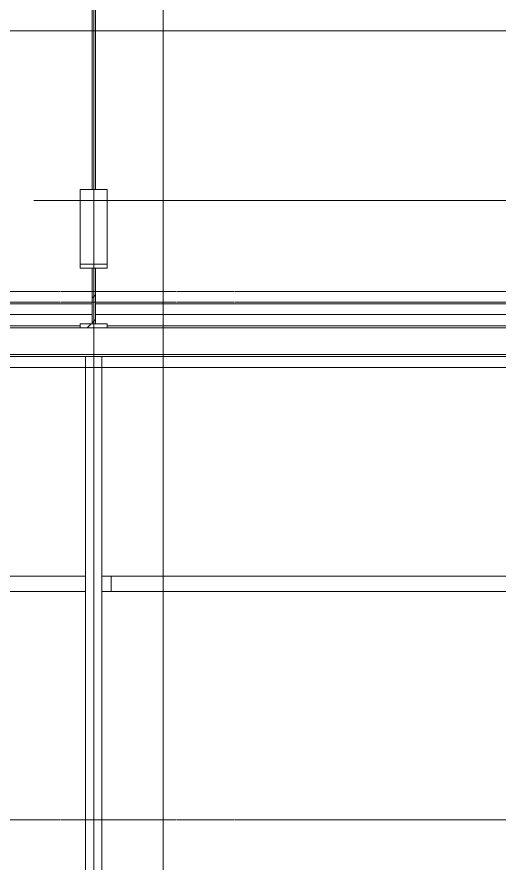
# Model space of a CAD drawing. Header units: inches. Extents: x 21035 to 27089, y -23277 to -20247.
# Drawn here: x 25952.3 to 26132, y -22559.2 to -22243.6 of the extents above; entities that cross this region are included whole.
import ezdxf

# ---------------------------------------------------------------- set-up
doc = ezdxf.new("R2010")
doc.units = ezdxf.units.IN
doc.header["$MEASUREMENT"] = 0
doc.linetypes.add('Grid Line 1_2_', pattern=[0.875, 0.5, -0.125, 0.125, -0.125])
for name, color, linetype, lineweight in [('A-DETL', 90, 'Continuous', 70), ('G-ANNO-SYMB', 111, 'Continuous', 9), ('I-WALL', 2, 'Continuous', 13), ('S-BEAM', 12, 'Continuous', 13), ('S-GRID', 1, 'Continuous', 9)]:
    doc.layers.add(name, color=color, linetype=linetype, lineweight=lineweight)
pattern_1 = [(225, (25980.89, -22360.053), (19.00703, -19.00703), []), (225, (25980.89, -22388.853), (19.00703, -19.00703), [])]

# ---------------------------------------------------------------- blocks, each defined once
blk = doc.blocks.new('W-Wide Flange - 1_-3_ deep-V11-RCP - First Floor')
at = {"layer": 'S-BEAM', "color": 8, "lineweight": 9}
for p, q in [((25977.89, -22777.93), (25977.89, -22370.3)), ((25983.89, -22683.05), (25983.89, -22370.3))]:
    blk.add_line(p, q, dxfattribs=at)
blk = doc.blocks.new('W-Wide Flange - W12X22-1533120-RCP - First Floor')
at = {"layer": 'S-BEAM', "color": 8, "lineweight": 9}
for p, q in [((25692.02, -22350.59), (25980.27, -22350.59)), ((25981.52, -22350.59), (26262.89, -22350.59)), ((25692.02, -22354.61), (25980.27, -22354.61)), ((25692.02, -22354.63), (25980.27, -22354.63)), ((25981.52, -22354.61), (26262.89, -22354.61)), ((25981.52, -22354.63), (26262.89, -22354.63))]:
    blk.add_line(p, q, dxfattribs=at)
blk = doc.blocks.new('columns and girder2 - one-V34-RCP - First Floor')
at = {"layer": 'S-BEAM', "lineweight": 9}
h = blk.add_hatch(dxfattribs=at)
h.set_pattern_fill('FP_33', color=8, style=0, pattern_type=2)
h.set_pattern_definition(pattern_1)
h.paths.add_polyline_path([(-5, -0.5), (-5, -2), (5, -2), (5, -0.5), (3.03, -0.5)], flags=0)
h.paths.add_polyline_path([(3.03, -22.75), (-5, -22.75), (-5, -24.27), (5, -24.27), (5, -22.75)], flags=0)
h.paths.add_polyline_path([(3.03, -1199.84), (-5, -1199.84), (-5, -1201.35), (5, -1201.35), (5, -1199.84)], flags=0)
h.paths.add_polyline_path([(5, -1224.25), (-5, -1224.25), (-5, -1225.75), (5, -1225.75)], flags=0)
h = blk.add_hatch(dxfattribs=at)
h.set_pattern_fill('FP_33', color=8, style=0, pattern_type=2)
h.set_pattern_definition(pattern_1)
h.paths.add_polyline_path([(-0.63, -2), (-0.63, -22.75), (0.62, -22.75), (0.62, -2)], flags=0)
h.paths.add_polyline_path([(-0.63, -1201.35), (-0.63, -1224.25), (0.62, -1224.25), (0.62, -1201.35)], flags=0)
at = {"layer": 'S-BEAM', "color": 7}
for p, q in [((-5, -2), (-5, -0.5)), ((-5, -0.5), (5, -0.5)), ((5, -2), (-5, -2)), ((-0.63, -22.75), (-0.63, -2)), ((-0.63, -2), (0.62, -2)), ((0.62, -2), (0.62, -22.75)), ((5, -0.5), (5, -2)), ((-5, -24.27), (-5, -22.75)), ((-5, -22.75), (5, -22.75)), ((5, -24.27), (-5, -24.27)), ((0.62, -22.75), (-0.63, -22.75)), ((5, -22.75), (5, -24.27))]:
    blk.add_line(p, q, dxfattribs=at)
at = {"layer": 'S-BEAM', "color": 8, "lineweight": 9}
for p, q in [((-5, -24.27), (-5, -52.01)), ((5, -52.01), (5, -24.27)), ((-5, -52.01), (5, -52.01)), ((-0.63, -52.01), (-0.63, -217.2)), ((0.62, -217.2), (0.62, -52.01))]:
    blk.add_line(p, q, dxfattribs=at)
blk = doc.blocks.new('Girt_C - 10_D-1401468-RCP - First Floor')
at = {"layer": 'S-BEAM', "color": 8, "lineweight": 9}
for p, q in [((25739.52, -22359.55), (25975.89, -22359.55)), ((25985.89, -22359.55), (26262.89, -22359.55)), ((26262.89, -22369.55), (25742.14, -22369.55))]:
    blk.add_line(p, q, dxfattribs=at)
blk = doc.blocks.new('W-Wide Flange - W10X22-1754012-RCP - First Floor')
at = {"layer": 'S-BEAM', "color": 8, "lineweight": 9}
for p, q in [((25983.89, -22452.22), (26265.89, -22452.22)), ((26270.89, -22452.22), (26271.39, -22452.22)), ((26271.39, -22457.96), (26271.39, -22452.22)), ((25983.89, -22457.96), (26265.89, -22457.96)), ((26270.89, -22457.96), (26271.39, -22457.96))]:
    blk.add_line(p, q, dxfattribs=at)
blk = doc.blocks.new('W-Wide Flange - W10X22-1754026-RCP - First Floor')
at = {"layer": 'S-BEAM', "color": 8, "lineweight": 9}
for p, q in [((25694.39, -22452.22), (25737.27, -22452.22)), ((25742.14, -22452.22), (25977.89, -22452.22)), ((25983.89, -22452.22), (25987.42, -22452.22)), ((25987.42, -22457.96), (25987.42, -22452.22)), ((25694.39, -22457.96), (25737.27, -22457.96)), ((25742.14, -22457.96), (25977.87, -22457.96)), ((25983.89, -22457.96), (25987.42, -22457.96))]:
    blk.add_line(p, q, dxfattribs=at)

msp = doc.modelspace()

# ---------------------------------------------------------------- linework, layer by layer
at = {"layer": 'A-DETL', "color": 8, "lineweight": 9}
msp.add_line((25958.54379, -22312.05281), (26160.54379, -22312.05281), dxfattribs=at)
at = {"layer": 'G-ANNO-SYMB'}
for p, q in [((26006.81696, -20363.10083), (26006.81696, -23159.64997)), ((26412.83534, -22248.83309), (21855.84063, -22248.83309)), ((26413.15948, -22374.35697), (21954.65163, -22374.35697))]:
    msp.add_line(p, q, dxfattribs=at)
at = {"layer": 'I-WALL', "color": 8, "lineweight": 9}
for p, q in [((25975.89023, -22358.80281), (25739.51523, -22358.80281)), ((26267.09036, -22358.80281), (25985.89023, -22358.80281)), ((25742.14023, -22370.30281), (26273.39023, -22370.30281))]:
    msp.add_line(p, q, dxfattribs=at)
at = {"layer": 'S-GRID', "linetype": 'Grid Line 1_2_'}
for p, q in [((25980.89023, -23227.3711), (25980.89023, -20361.60083)), ((25980.89023, -23227.3711), (25980.89023, -20361.60083)), ((26557.32365, -22346.05281), (21678.63847, -22346.05281)), ((26557.32365, -22350.05281), (21678.63847, -22350.05281)), ((26557.32365, -22359.55281), (21678.63847, -22359.55281)), ((26557.32365, -22359.55281), (21678.63847, -22359.55281)), ((26557.32365, -22369.55281), (21678.63847, -22369.55281)), ((26557.32365, -22543.05281), (21678.63847, -22543.05281)), ((26557.32365, -22543.05281), (21678.63847, -22543.05281))]:
    msp.add_line(p, q, dxfattribs=at)

# ---------------------------------------------------------------- block references
at = {"layer": 'S-BEAM', "color": 8, "lineweight": 9, "rotation": 180}
msp.add_blockref('columns and girder2 - one-V34-RCP - First Floor', (25980.89023, -22360.05281), dxfattribs=at)
at = {"layer": 'S-BEAM', "color": 8, "lineweight": 9}
for name in ['W-Wide Flange - W12X22-1533120-RCP - First Floor', 'Girt_C - 10_D-1401468-RCP - First Floor', 'W-Wide Flange - 1_-3_ deep-V11-RCP - First Floor', 'W-Wide Flange - W10X22-1754026-RCP - First Floor', 'W-Wide Flange - W10X22-1754012-RCP - First Floor']:
    msp.add_blockref(name, (0, 0), dxfattribs=at)

doc.saveas('drawing.dxf')
